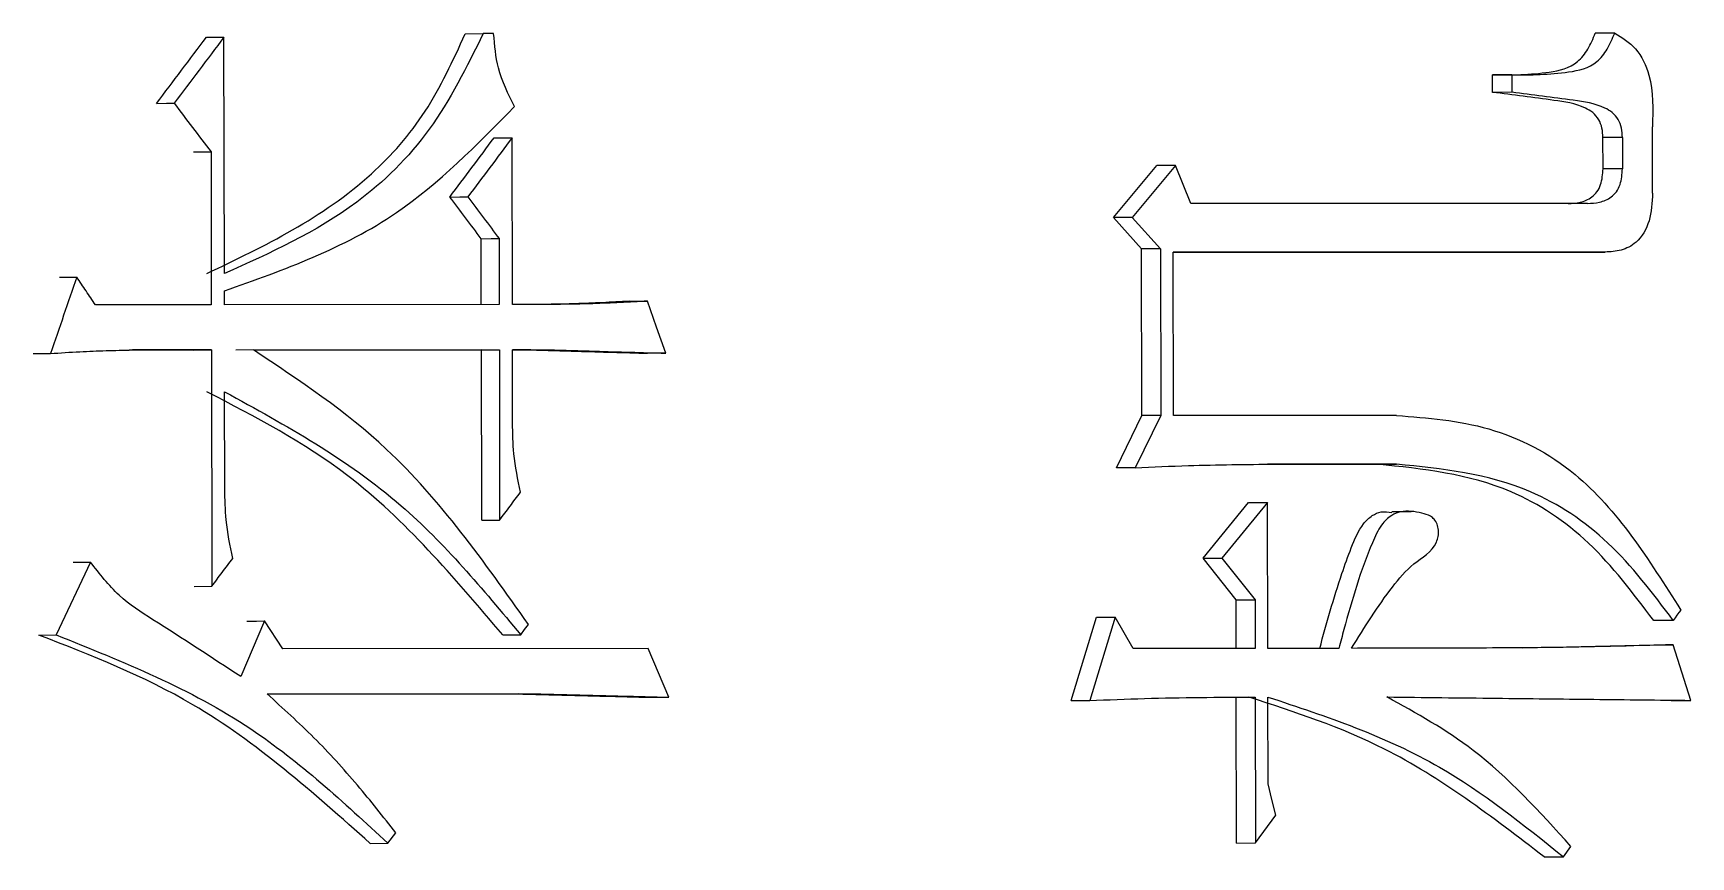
# Model space of a CAD drawing. Header units: millimetres. Extents: x 2320 to 4000, y 933 to 2121.
# Drawn here: x 2905.09 to 2910.25, y 1097.79 to 1100.36 of the extents above; entities that cross this region are included whole.
import ezdxf

# ---------------------------------------------------------------- set-up
doc = ezdxf.new("R2010")
doc.units = ezdxf.units.MM

msp = doc.modelspace()

# ---------------------------------------------------------------- linework, layer by layer
at = {"color": 7, "linetype": 'Continuous', "lineweight": 25}
for p, q in [((2905.6809, 1099.6103), (2905.6796, 1100.3459)), ((2906.4309, 1100.3568), (2906.4868, 1100.3571)), ((2906.5192, 1100.3571), (2906.4868, 1100.3571)), ((2910.0099, 1100.3585), (2909.9495, 1100.3582)), ((2909.6898, 1100.2285), (2909.6298, 1100.2283)), ((2909.6299, 1100.1742), (2909.6298, 1100.2283)), ((2909.6898, 1100.2285), (2909.6899, 1100.1744)), ((2909.6899, 1100.1744), (2909.6299, 1100.1742)), ((2910.1277, 1099.8609), (2910.1273, 1100.0664)), ((2906.5775, 1099.5134), (2906.5766, 1100.0326)), ((2910.0339, 1100.0339), (2909.9734, 1100.0337)), ((2909.9736, 1099.9363), (2909.9734, 1100.0337)), ((2910.0339, 1100.0339), (2910.0341, 1099.9366)), ((2905.6393, 1099.9889), (2905.6401, 1099.5129)), ((2908.4494, 1099.7844), (2908.5839, 1099.9467)), ((2908.6426, 1099.9469), (2908.508, 1099.7846)), ((2908.6903, 1099.828), (2908.6426, 1099.9469)), ((2910.0341, 1099.9366), (2909.9736, 1099.9363)), ((2909.925, 1099.8284), (2908.6903, 1099.828)), ((2908.508, 1099.7846), (2908.4494, 1099.7844)), ((2908.5368, 1099.687), (2908.4494, 1099.7844)), ((2908.508, 1099.7846), (2908.5954, 1099.6873)), ((2906.4809, 1099.5131), (2906.4806, 1099.7186)), ((2906.5366, 1099.7189), (2906.5369, 1099.5134)), ((2908.5954, 1099.6873), (2908.5368, 1099.687)), ((2908.5377, 1099.1678), (2908.5368, 1099.687)), ((2908.5954, 1099.6873), (2908.5963, 1099.1681)), ((2908.6351, 1099.6765), (2909.9799, 1099.6769)), ((2909.9195, 1099.6767), (2908.6351, 1099.6763)), ((2908.636, 1099.1681), (2908.6351, 1099.6765)), ((2909.9799, 1099.6769), (2909.9195, 1099.6767)), ((2905.6811, 1099.5129), (2905.681, 1099.5562)), ((2905.6401, 1099.5129), (2905.2791, 1099.5127)), ((2906.5369, 1099.5134), (2905.6811, 1099.5129)), ((2906.6667, 1099.5134), (2906.5775, 1099.5134)), ((2905.5856, 1099.3721), (2905.3848, 1099.372)), ((2905.6404, 1099.3723), (2905.3943, 1099.3722)), ((2905.5856, 1099.3721), (2905.6404, 1099.3723)), ((2905.6404, 1099.3723), (2905.6416, 1098.6367)), ((2906.4812, 1099.3725), (2905.7164, 1099.3721)), ((2905.7713, 1099.3724), (2906.5371, 1099.3727)), ((2906.4812, 1099.3725), (2906.5371, 1099.3727)), ((2906.4821, 1098.8424), (2906.4812, 1099.3725)), ((2906.5371, 1099.3727), (2906.538, 1098.8427)), ((2906.5777, 1099.3727), (2906.6912, 1099.3728)), ((2906.5781, 1099.1456), (2906.5777, 1099.3727)), ((2906.635, 1099.3726), (2906.5777, 1099.3725)), ((2906.635, 1099.3726), (2906.6912, 1099.3728)), ((2907.0551, 1099.3621), (2906.9984, 1099.3619)), ((2905.682, 1098.9396), (2905.6815, 1099.2424)), ((2908.4587, 1099.0055), (2908.5377, 1099.1678)), ((2908.5963, 1099.1681), (2908.5172, 1099.0058)), ((2909.3307, 1099.1683), (2908.636, 1099.1681)), ((2908.5172, 1099.0058), (2908.4587, 1099.0055)), ((2909.2714, 1099.0166), (2908.9286, 1099.0165)), ((2908.9528, 1099.0167), (2909.331, 1099.0169)), ((2909.331, 1099.0169), (2909.2714, 1099.0166)), ((2908.7283, 1098.7244), (2908.8702, 1098.8975)), ((2908.9292, 1098.8978), (2908.7872, 1098.7246)), ((2908.93, 1098.4434), (2908.9292, 1098.8978)), ((2909.3761, 1098.8686), (2909.3157, 1098.8684)), ((2906.4821, 1098.8424), (2906.538, 1098.8427)), ((2905.264, 1098.7122), (2905.1575, 1098.4851)), ((2905.2097, 1098.712), (2905.264, 1098.7122)), ((2908.8312, 1098.5946), (2908.7283, 1098.7244)), ((2908.7872, 1098.7246), (2908.8902, 1098.5949)), ((2905.5868, 1098.6365), (2905.6416, 1098.6367)), ((2908.8315, 1098.4432), (2908.8312, 1098.5946)), ((2908.8902, 1098.5949), (2908.8905, 1098.4434)), ((2905.8055, 1098.5286), (2905.7321, 1098.3555)), ((2905.8628, 1098.4421), (2905.8055, 1098.5286)), ((2908.3171, 1098.2807), (2908.396, 1098.5404)), ((2908.4545, 1098.5406), (2908.3754, 1098.281)), ((2908.5102, 1098.4433), (2908.4545, 1098.5406)), ((2905.1034, 1098.4848), (2905.1575, 1098.4851)), ((2906.5474, 1098.4854), (2906.6035, 1098.4856)), ((2909.7235, 1098.4454), (2910.1316, 1098.4544)), ((2910.2471, 1098.2816), (2910.1923, 1098.4547)), ((2907.0001, 1098.4427), (2905.8628, 1098.4421)), ((2907.0649, 1098.2912), (2907.0001, 1098.4427)), ((2908.8905, 1098.4434), (2908.5102, 1098.4433)), ((2909.1509, 1098.4435), (2908.93, 1098.4434)), ((2905.814, 1098.3015), (2906.6525, 1098.3019)), ((2906.5964, 1098.3016), (2905.8143, 1098.3013)), ((2906.5964, 1098.3016), (2906.6525, 1098.3019)), ((2907.0083, 1098.291), (2907.0649, 1098.2912)), ((2908.8325, 1097.8374), (2908.8317, 1098.2917)), ((2908.8908, 1098.292), (2908.8915, 1097.8376)), ((2908.9307, 1098.0216), (2908.9303, 1098.292)), ((2910.1863, 1098.2813), (2910.2471, 1098.2816)), ((2908.8915, 1097.8376), (2908.9546, 1097.9242)), ((2906.1346, 1097.8362), (2906.1902, 1097.8365)), ((2906.1902, 1097.8365), (2906.2146, 1097.869)), ((2908.8325, 1097.8374), (2908.8915, 1097.8376)), ((2909.7901, 1097.7945), (2909.8504, 1097.7947)), ((2909.8504, 1097.7947), (2909.8738, 1097.8271))]:
    msp.add_line(p, q, dxfattribs=at)
at = {"color": 7, "linetype": 'Continuous', "lineweight": 25, "flags": 128}
for points in [[(2905.6248, 1100.3456), (2905.6555, 1100.3458), (2905.6796, 1100.3459)], [(2905.4697, 1100.14), (2905.5003, 1100.1402), (2905.5243, 1100.1403)], [(2906.5206, 1100.0324), (2906.5519, 1100.0325), (2906.5766, 1100.0326)], [(2905.5846, 1099.9886), (2905.6152, 1099.9888), (2905.6393, 1099.9889)], [(2908.6426, 1099.9469), (2908.6097, 1099.9468), (2908.5839, 1099.9467)], [(2906.3831, 1099.8484), (2906.4143, 1099.8485), (2906.4389, 1099.8486)], [(2906.4806, 1099.7186), (2906.5119, 1099.7188), (2906.5366, 1099.7189)], [(2905.1672, 1099.599), (2905.1975, 1099.5991), (2905.2214, 1099.5993)], [(2906.9417, 1099.5241), (2906.9734, 1099.5243), (2906.9983, 1099.5244)], [(2907.0551, 1099.3621), (2907.0267, 1099.4433), (2906.9983, 1099.5244)], [(2905.0854, 1099.361), (2905.1157, 1099.3611), (2905.1395, 1099.3612)], [(2908.5963, 1099.1681), (2908.5635, 1099.1679), (2908.5377, 1099.1678)], [(2908.8702, 1098.8975), (2908.9032, 1098.8976), (2908.9292, 1098.8978)], [(2908.7283, 1098.7244), (2908.7613, 1098.7245), (2908.7872, 1098.7246)], [(2908.8312, 1098.5946), (2908.8643, 1098.5947), (2908.8902, 1098.5949)], [(2910.2155, 1098.5628), (2910.2097, 1098.5547), (2910.2039, 1098.5466), (2910.198, 1098.5385), (2910.1922, 1098.5304)], [(2905.7505, 1098.5284), (2905.7813, 1098.5285), (2905.8055, 1098.5286)], [(2906.6035, 1098.4857), (2906.6157, 1098.502), (2906.6277, 1098.5181)], [(2908.396, 1098.5404), (2908.4288, 1098.5405), (2908.4545, 1098.5406)], [(2910.1922, 1098.5304), (2910.1656, 1098.5303), (2910.1486, 1098.5302), (2910.1315, 1098.5301)], [(2910.1316, 1098.4544), (2910.1656, 1098.4545), (2910.1923, 1098.4547)], [(2908.3171, 1098.2807), (2908.3498, 1098.2809), (2908.3754, 1098.281)], [(2908.9546, 1097.9242), (2908.9427, 1097.9729), (2908.9307, 1098.0216)]]:
    msp.add_lwpolyline(points, dxfattribs=at)
at = {"color": 7, "linetype": 'Continuous', "lineweight": 25}
for points, knots in [([(2905.4697, 1100.14), (2905.4955, 1100.1743), (2905.5473, 1100.2428), (2905.599, 1100.3114), (2905.6248, 1100.3456)], [0, 0, 0, 0, 0.5, 1, 1, 1, 1]), ([(2905.6796, 1100.3459), (2905.6538, 1100.3116), (2905.602, 1100.2431), (2905.5502, 1100.1745), (2905.5243, 1100.1403)], [0, 0, 0, 0, 0.5, 1, 1, 1, 1]), ([(2905.626, 1099.6101), (2905.8063, 1099.6962), (2906.0595, 1099.8173), (2906.3169, 1100.1081), (2906.3927, 1100.2734), (2906.4309, 1100.3568)], [0, 0, 0, 0, 0.550002, 0.773014, 1, 1, 1, 1]), ([(2906.4868, 1100.3571), (2906.4354, 1100.2534), (2906.3336, 1100.048), (2906.0577, 1099.7788), (2905.823, 1099.6739), (2905.6809, 1099.6103)], [0, 0, 0, 0, 0.286997, 0.568308, 1, 1, 1, 1]), ([(2906.5845, 1100.1299), (2906.5649, 1100.1689), (2906.5294, 1100.2392), (2906.5224, 1100.3208), (2906.5192, 1100.3571)], [0, 0, 0, 0, 0.5543443, 1, 1, 1, 1]), ([(2909.6298, 1100.2283), (2909.6882, 1100.2284), (2909.7769, 1100.2287), (2909.8842, 1100.2526), (2909.9286, 1100.3077), (2909.9425, 1100.3412), (2909.9495, 1100.3582)], [0, 0, 0, 0, 0.492277, 0.748028, 0.872473, 1, 1, 1, 1]), ([(2909.6898, 1100.2285), (2909.7483, 1100.2287), (2909.8371, 1100.2289), (2909.9446, 1100.2528), (2909.989, 1100.3079), (2910.0029, 1100.3415), (2910.0099, 1100.3585)], [0, 0, 0, 0, 0.4923877, 0.7481706, 0.8725672, 1, 1, 1, 1]), ([(2910.0099, 1100.3585), (2910.0331, 1100.3445), (2910.08, 1100.3164), (2910.1319, 1100.2093), (2910.1291, 1100.1213), (2910.1273, 1100.0664)], [0, 0, 0, 0, 0.268924, 0.544059, 1, 1, 1, 1]), ([(2909.9734, 1100.0337), (2909.9729, 1100.0435), (2909.9718, 1100.0631), (2909.9611, 1100.0912), (2909.9422, 1100.1124), (2909.8962, 1100.1388), (2909.7898, 1100.1538), (2909.6933, 1100.1661), (2909.6299, 1100.1742)], [0, 0, 0, 0, 0.0603351, 0.119888, 0.1857879, 0.2512461, 0.5074614, 1, 1, 1, 1]), ([(2910.0339, 1100.0339), (2910.0334, 1100.0438), (2910.0323, 1100.0634), (2910.0216, 1100.0914), (2910.0027, 1100.1126), (2909.9566, 1100.1391), (2909.8501, 1100.154), (2909.7535, 1100.1663), (2909.6899, 1100.1744)], [0, 0, 0, 0, 0.060271, 0.119774, 0.185648, 0.251104, 0.507362, 1, 1, 1, 1]), ([(2905.5243, 1100.1403), (2905.5435, 1100.115), (2905.5818, 1100.0646), (2905.6202, 1100.0141), (2905.6393, 1099.9889)], [0, 0, 0, 0, 0.500001, 1, 1, 1, 1]), ([(2905.681, 1099.5562), (2905.8669, 1099.6222), (2906.2021, 1099.741), (2906.4667, 1100.0101), (2906.5845, 1100.1299)], [0, 0, 0, 0, 0.554476, 1, 1, 1, 1]), ([(2906.3831, 1099.8484), (2906.406, 1099.8791), (2906.4519, 1099.9404), (2906.4977, 1100.0017), (2906.5206, 1100.0324)], [0, 0, 0, 0, 0.5, 1, 1, 1, 1]), ([(2906.5766, 1100.0326), (2906.5537, 1100.0019), (2906.5078, 1099.9406), (2906.4619, 1099.8793), (2906.4389, 1099.8486)], [0, 0, 0, 0, 0.5, 1, 1, 1, 1]), ([(2909.8647, 1099.8281), (2909.8774, 1099.8287), (2909.9029, 1099.8298), (2909.9343, 1099.8432), (2909.9557, 1099.8639), (2909.9707, 1099.8934), (2909.9724, 1099.9194), (2909.9736, 1099.9363)], [0, 0, 0, 0, 0.240661, 0.483158, 0.613663, 0.747582, 1, 1, 1, 1]), ([(2909.925, 1099.8284), (2909.9378, 1099.8289), (2909.9633, 1099.83), (2909.9947, 1099.8435), (2910.0161, 1099.8641), (2910.0312, 1099.8937), (2910.0329, 1099.9196), (2910.0341, 1099.9366)], [0, 0, 0, 0, 0.24079, 0.483382, 0.613891, 0.747761, 1, 1, 1, 1]), ([(2906.4806, 1099.7186), (2906.4644, 1099.7403), (2906.4319, 1099.7835), (2906.3993, 1099.8268), (2906.3831, 1099.8484)], [0, 0, 0, 0, 0.500001, 1, 1, 1, 1]), ([(2906.4389, 1099.8486), (2906.4552, 1099.827), (2906.4878, 1099.7838), (2906.5203, 1099.7405), (2906.5366, 1099.7189)], [0, 0, 0, 0, 0.5000011, 1, 1, 1, 1]), ([(2910.1277, 1099.8609), (2910.1264, 1099.8312), (2910.124, 1099.7733), (2910.0838, 1099.7059), (2910.0303, 1099.6799), (2909.9966, 1099.6779), (2909.9799, 1099.6769)], [0, 0, 0, 0, 0.294497, 0.5757322, 0.789017, 1, 1, 1, 1]), ([(2905.2214, 1099.5993), (2905.2077, 1099.5596), (2905.1804, 1099.4802), (2905.1531, 1099.4009), (2905.1395, 1099.3612)], [0, 0, 0, 0, 0.5, 1, 1, 1, 1]), ([(2905.2791, 1099.5127), (2905.2695, 1099.5272), (2905.2502, 1099.556), (2905.231, 1099.5848), (2905.2214, 1099.5993)], [0, 0, 0, 0, 0.500003, 1, 1, 1, 1]), ([(2906.9417, 1099.5241), (2906.9137, 1099.5225), (2906.8578, 1099.5193), (2906.7516, 1099.5149), (2906.6733, 1099.514), (2906.6231, 1099.5134)], [0, 0, 0, 0, 0.263979, 0.527965, 1, 1, 1, 1]), ([(2906.9983, 1099.5244), (2906.97, 1099.5228), (2906.9135, 1099.5196), (2906.803, 1099.515), (2906.7206, 1099.514), (2906.6667, 1099.5134)], [0, 0, 0, 0, 0.256211, 0.512429, 1, 1, 1, 1]), ([(2905.1395, 1099.3612), (2905.17, 1099.3633), (2905.2277, 1099.3672), (2905.3127, 1099.3705), (2905.3671, 1099.3716), (2905.3943, 1099.3722)], [0, 0, 0, 0, 0.358806, 0.679364, 1, 1, 1, 1]), ([(2906.6277, 1098.5181), (2906.4897, 1098.7131), (2906.2454, 1099.0581), (2905.915, 1099.2771), (2905.7713, 1099.3723)], [0, 0, 0, 0, 0.565165, 1, 1, 1, 1]), ([(2906.635, 1099.3726), (2906.683, 1099.3712), (2906.7677, 1099.3687), (2906.8888, 1099.3651), (2906.9619, 1099.363), (2906.9984, 1099.3619)], [0, 0, 0, 0, 0.395454, 0.697726, 1, 1, 1, 1]), ([(2906.6912, 1099.3728), (2906.7392, 1099.3714), (2906.8239, 1099.3689), (2906.9452, 1099.3654), (2907.0184, 1099.3632), (2907.0551, 1099.3621)], [0, 0, 0, 0, 0.39494, 0.697469, 1, 1, 1, 1]), ([(2906.5474, 1098.4854), (2906.3949, 1098.6652), (2906.1252, 1098.9832), (2905.7777, 1099.1637), (2905.6267, 1099.2421)], [0, 0, 0, 0, 0.565266, 1, 1, 1, 1]), ([(2905.6815, 1099.2424), (2905.8728, 1099.1375), (2906.2179, 1098.9483), (2906.4846, 1098.6283), (2906.6035, 1098.4857)], [0, 0, 0, 0, 0.554256, 1, 1, 1, 1]), ([(2906.6028, 1098.9293), (2906.5947, 1098.969), (2906.5801, 1099.0401), (2906.5787, 1099.1133), (2906.5781, 1099.1456)], [0, 0, 0, 0, 0.558835, 1, 1, 1, 1]), ([(2909.3307, 1099.1683), (2909.4272, 1099.1609), (2909.6213, 1099.146), (2909.9559, 1098.9744), (2910.1163, 1098.72), (2910.2155, 1098.5628)], [0, 0, 0, 0, 0.274101, 0.551296, 1, 1, 1, 1]), ([(2908.5172, 1099.0058), (2908.5724, 1099.0082), (2908.6726, 1099.0125), (2908.8178, 1099.0158), (2908.9078, 1099.0164), (2908.9527, 1099.0167)], [0, 0, 0, 0, 0.3791836, 0.6895692, 1, 1, 1, 1]), ([(2910.1315, 1098.5301), (2910.0673, 1098.6152), (2909.9405, 1098.7834), (2909.6468, 1098.9776), (2909.4131, 1099.0019), (2909.2714, 1099.0166)], [0, 0, 0, 0, 0.2874425, 0.5678563, 1, 1, 1, 1]), ([(2910.1922, 1098.5304), (2910.1279, 1098.6155), (2910.0009, 1098.7837), (2909.7068, 1098.9779), (2909.4729, 1099.0021), (2909.331, 1099.0169)], [0, 0, 0, 0, 0.287344, 0.567754, 1, 1, 1, 1]), ([(2905.707, 1098.7233), (2905.6988, 1098.7631), (2905.6841, 1098.8342), (2905.6827, 1098.9074), (2905.682, 1098.9396)], [0, 0, 0, 0, 0.5588348, 1, 1, 1, 1]), ([(2906.538, 1098.8427), (2906.5488, 1098.8571), (2906.5704, 1098.886), (2906.592, 1098.9148), (2906.6028, 1098.9293)], [0, 0, 0, 0, 0.500001, 1, 1, 1, 1]), ([(2909.0915, 1098.4433), (2909.1131, 1098.5217), (2909.1423, 1098.6281), (2909.1893, 1098.7564), (2909.2169, 1098.8231), (2909.2529, 1098.8572), (2909.2838, 1098.8713), (2909.3047, 1098.868), (2909.316, 1098.8662)], [0, 0, 0, 0, 0.455264, 0.617256, 0.780592, 0.85776, 0.923226, 1, 1, 1, 1]), ([(2909.1903, 1098.4436), (2909.2312, 1098.5092), (2909.2904, 1098.6041), (2909.3808, 1098.711), (2909.4453, 1098.7452), (2909.4614, 1098.7918), (2909.4621, 1098.8115), (2909.4578, 1098.8306), (2909.4486, 1098.8458), (2909.4323, 1098.8582), (2909.397, 1098.8677), (2909.3552, 1098.8748), (2909.3115, 1098.8576), (2909.2791, 1098.8253), (2909.2245, 1098.7065), (2909.1865, 1098.5748), (2909.1562, 1098.4631), (2909.1509, 1098.4435)], [0, 0, 0, 0, 0.209543, 0.302706, 0.395798, 0.412004, 0.428186, 0.444961, 0.461038, 0.475088, 0.504153, 0.574083, 0.604651, 0.646233, 0.701501, 0.94765, 1, 1, 1, 1]), ([(2905.7321, 1098.3555), (2905.6414, 1098.4147), (2905.5148, 1098.4972), (2905.3485, 1098.6024), (2905.2923, 1098.6755), (2905.264, 1098.7122)], [0, 0, 0, 0, 0.557651, 0.777477, 1, 1, 1, 1]), ([(2905.6416, 1098.6367), (2905.6525, 1098.6512), (2905.6743, 1098.68), (2905.6961, 1098.7089), (2905.707, 1098.7233)], [0, 0, 0, 0, 0.500001, 1, 1, 1, 1]), ([(2906.1346, 1097.8362), (2905.957, 1097.9944), (2905.6418, 1098.275), (2905.2669, 1098.4211), (2905.1033, 1098.4848)], [0, 0, 0, 0, 0.563735, 1, 1, 1, 1]), ([(2905.1575, 1098.4851), (2905.366, 1098.4017), (2905.7414, 1098.2516), (2906.0521, 1097.9642), (2906.1902, 1097.8365)], [0, 0, 0, 0, 0.555605, 1, 1, 1, 1]), ([(2910.1923, 1098.4547), (2910.0619, 1098.4511), (2909.8304, 1098.4447), (2909.4962, 1098.4444), (2909.2923, 1098.4438), (2909.1903, 1098.4435)], [0, 0, 0, 0, 0.392543, 0.696266, 1, 1, 1, 1]), ([(2909.4607, 1098.4442), (2909.4607, 1098.4442), (2909.4608, 1098.4442), (2909.4465, 1098.4441), (2909.4156, 1098.4441), (2909.3856, 1098.444)], [0, 0, 0, 0, 0.005804, 0.036079, 1, 1, 1, 1]), ([(2906.2146, 1097.869), (2906.1754, 1097.9189), (2906.0943, 1098.0223), (2905.9613, 1098.1681), (2905.8632, 1098.2569), (2905.814, 1098.3015)], [0, 0, 0, 0, 0.317968, 0.658007, 1, 1, 1, 1]), ([(2906.5964, 1098.3016), (2906.6686, 1098.2998), (2906.7735, 1098.2971), (2906.9107, 1098.2935), (2906.9758, 1098.2918), (2907.0083, 1098.291)], [0, 0, 0, 0, 0.52539, 0.762695, 1, 1, 1, 1]), ([(2906.6525, 1098.3019), (2906.7248, 1098.3), (2906.8297, 1098.2973), (2906.9671, 1098.2938), (2907.0323, 1098.2921), (2907.0649, 1098.2912)], [0, 0, 0, 0, 0.524708, 0.762354, 1, 1, 1, 1]), ([(2908.3754, 1098.281), (2908.4324, 1098.2833), (2908.5469, 1098.288), (2908.7187, 1098.291), (2908.8334, 1098.2917), (2908.8908, 1098.292)], [0, 0, 0, 0, 0.3308169, 0.6653894, 1, 1, 1, 1]), ([(2909.7901, 1097.7945), (2909.6288, 1097.9183), (2909.3419, 1098.1383), (2909.0144, 1098.245), (2908.8712, 1098.2917)], [0, 0, 0, 0, 0.562559, 1, 1, 1, 1]), ([(2908.9303, 1098.292), (2909.1131, 1098.2313), (2909.4413, 1098.1224), (2909.7248, 1097.8953), (2909.8504, 1097.7947)], [0, 0, 0, 0, 0.556811, 1, 1, 1, 1]), ([(2909.3008, 1098.2921), (2909.4146, 1098.2908), (2909.63, 1098.2883), (2909.9454, 1098.2849), (2910.1465, 1098.2827), (2910.2471, 1098.2816)], [0, 0, 0, 0, 0.359303, 0.679648, 1, 1, 1, 1]), ([(2909.8738, 1097.8271), (2909.7763, 1097.9345), (2909.6036, 1098.1248), (2909.3927, 1098.2413), (2909.3008, 1098.2921)], [0, 0, 0, 0, 0.564151, 1, 1, 1, 1])]:
    msp.add_open_spline(points, degree=3, knots=knots, dxfattribs=at)

doc.saveas('drawing.dxf')
